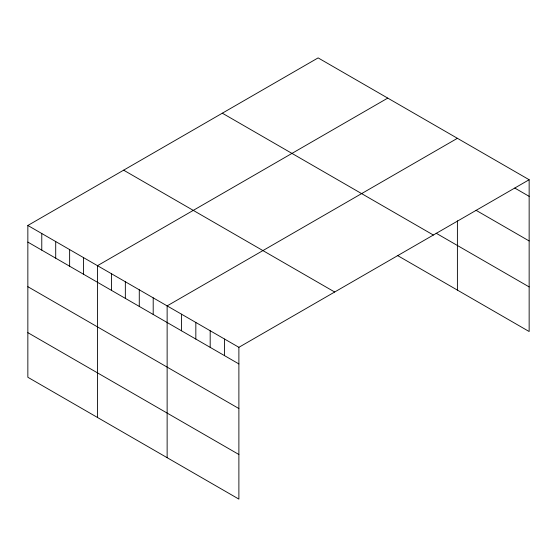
<?xml version="1.0" encoding="UTF-8"?>
<svg xmlns="http://www.w3.org/2000/svg" width="557" height="557" viewBox="0 0 557 557"><rect width="100%" height="100%" fill="white"/><g stroke="black" fill="none" stroke-linecap="round" stroke-linejoin="round"><path stroke-width="0.84" d="M27.85 225.474L238.883 347.317L238.883 499.107L27.85 377.27L27.85 225.474L318.117 57.893L529.15 179.73L529.15 331.526L397.287 255.391M387.756 98.102L97.489 265.682L97.489 417.472M457.401 138.31L167.135 305.89L167.135 457.68M238.883 347.317L529.15 179.73M514.8 188.064L529.15 196.349M476.054 210.302L529.15 240.958M436.138 233.216L529.15 286.918M222.327 113.196L433.36 235.033M123.64 170.177L334.673 292.014M27.85 242.093L238.883 363.93M27.85 286.695L238.883 408.539M27.85 332.661L238.883 454.498M457.401 220.809L457.401 290.1M224.534 339.032L224.534 355.645M210.184 330.747L210.184 347.359M195.834 322.461L195.834 339.074M181.485 314.176L181.485 330.788M153.203 297.849L153.203 314.461M139.278 289.807L139.278 306.42M125.346 281.765L125.346 298.378M111.421 273.724L111.421 290.336M83.564 257.64L83.564 274.253M69.632 249.599L69.632 266.211M55.707 241.557L55.707 258.17M41.775 233.515L41.775 250.135"/></g></svg>
